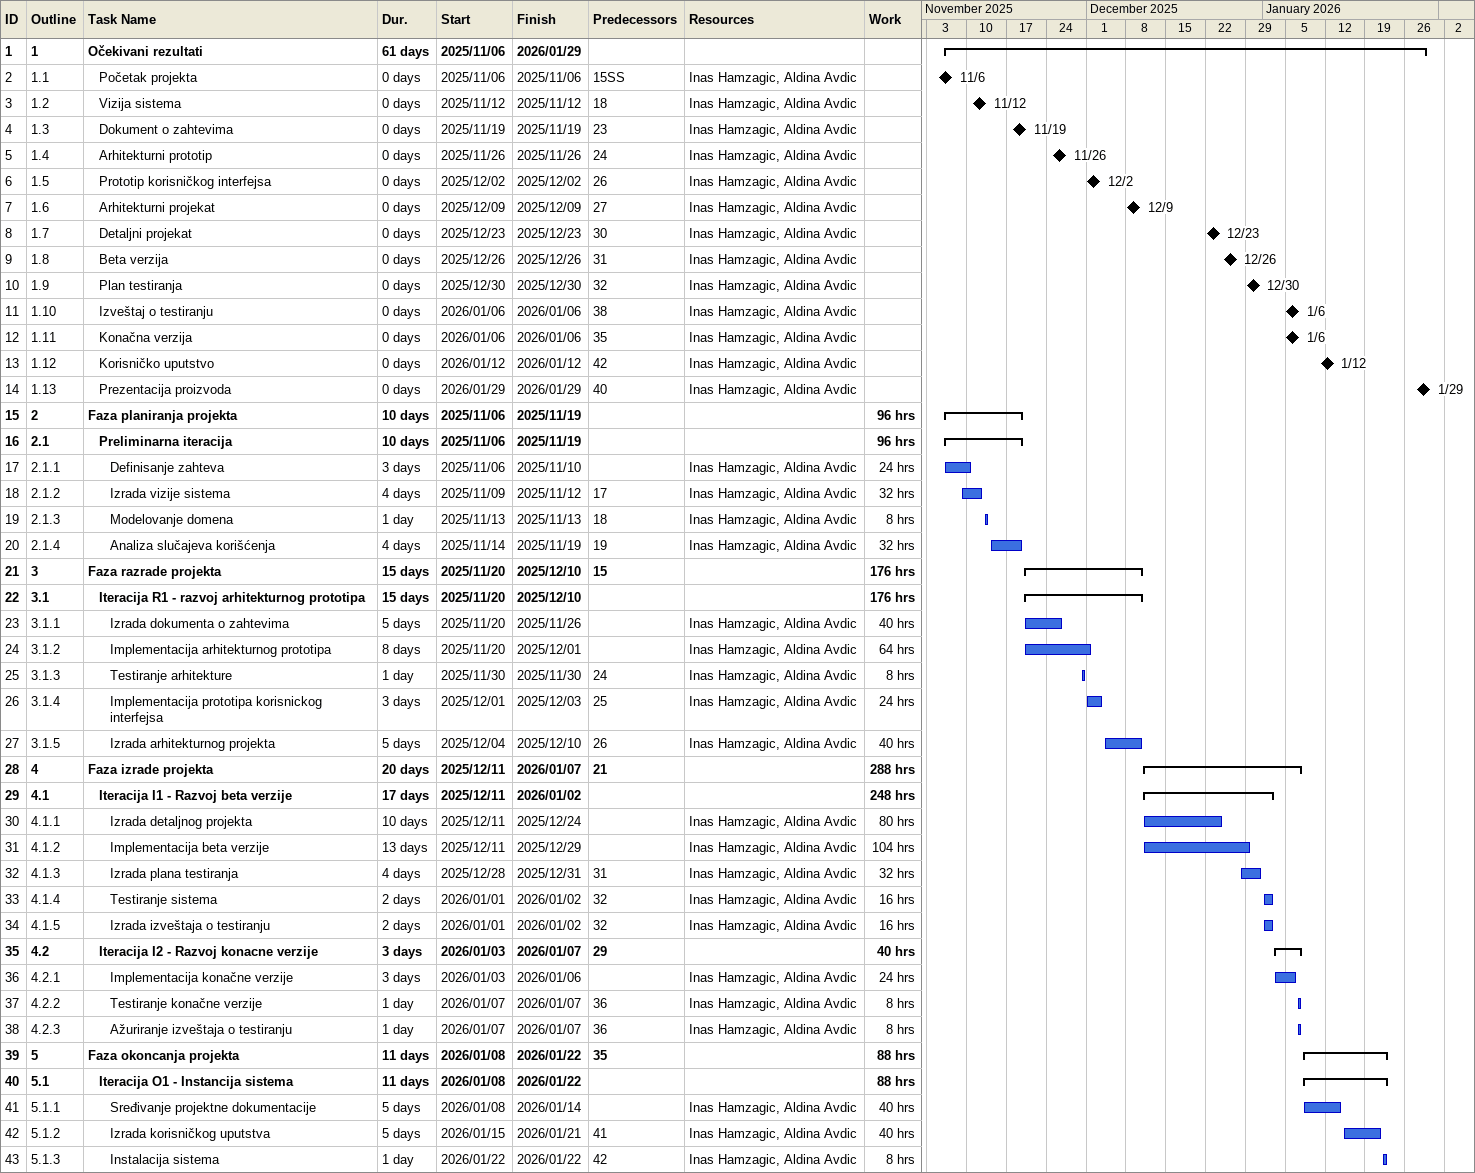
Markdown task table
| ID | WBS | Task | Duration | Start | Finish | Predecessors | Resources | Work (h) |
|---|---|---|---|---|---|---|---|---|
| 1 | 1 | **Očekivani rezultati** | 61d | 2025-11-06 | 2026-01-29 |  |  |  |
| 2 | 1.1 | Početak projekta | 0d | 2025-11-06 | 2025-11-06 | 15SS | Inas Hamzagic, Aldina Avdic |  |
| 3 | 1.2 | Vizija sistema | 0d | 2025-11-12 | 2025-11-12 | 18 | Inas Hamzagic, Aldina Avdic |  |
| 4 | 1.3 | Dokument o zahtevima | 0d | 2025-11-19 | 2025-11-19 | 23 | Inas Hamzagic, Aldina Avdic |  |
| 5 | 1.4 | Arhitekturni prototip | 0d | 2025-11-26 | 2025-11-26 | 24 | Inas Hamzagic, Aldina Avdic |  |
| 6 | 1.5 | Prototip korisničkog interfejsa | 0d | 2025-12-02 | 2025-12-02 | 26 | Inas Hamzagic, Aldina Avdic |  |
| 7 | 1.6 | Arhitekturni projekat | 0d | 2025-12-09 | 2025-12-09 | 27 | Inas Hamzagic, Aldina Avdic |  |
| 8 | 1.7 | Detaljni projekat | 0d | 2025-12-23 | 2025-12-23 | 30 | Inas Hamzagic, Aldina Avdic |  |
| 9 | 1.8 | Beta verzija | 0d | 2025-12-26 | 2025-12-26 | 31 | Inas Hamzagic, Aldina Avdic |  |
| 10 | 1.9 | Plan testiranja | 0d | 2025-12-30 | 2025-12-30 | 32 | Inas Hamzagic, Aldina Avdic |  |
| 11 | 1.10 | Izveštaj o testiranju | 0d | 2026-01-06 | 2026-01-06 | 38 | Inas Hamzagic, Aldina Avdic |  |
| 12 | 1.11 | Konačna verzija | 0d | 2026-01-06 | 2026-01-06 | 35 | Inas Hamzagic, Aldina Avdic |  |
| 13 | 1.12 | Korisničko uputstvo | 0d | 2026-01-12 | 2026-01-12 | 42 | Inas Hamzagic, Aldina Avdic |  |
| 14 | 1.13 | Prezentacija proizvoda | 0d | 2026-01-29 | 2026-01-29 | 40 | Inas Hamzagic, Aldina Avdic |  |
| 15 | 2 | **Faza planiranja projekta** | 10d | 2025-11-06 | 2025-11-19 |  |  | 96 |
| 16 | 2.1 | **Preliminarna iteracija** | 10d | 2025-11-06 | 2025-11-19 |  |  | 96 |
| 17 | 2.1.1 | Definisanje zahteva | 3d | 2025-11-06 | 2025-11-10 |  | Inas Hamzagic, Aldina Avdic | 24 |
| 18 | 2.1.2 | Izrada vizije sistema | 4d | 2025-11-09 | 2025-11-12 | 17 | Inas Hamzagic, Aldina Avdic | 32 |
| 19 | 2.1.3 | Modelovanje domena | 1d | 2025-11-13 | 2025-11-13 | 18 | Inas Hamzagic, Aldina Avdic | 8 |
| 20 | 2.1.4 | Analiza slučajeva korišćenja | 4d | 2025-11-14 | 2025-11-19 | 19 | Inas Hamzagic, Aldina Avdic | 32 |
| 21 | 3 | **Faza razrade projekta** | 15d | 2025-11-20 | 2025-12-10 | 15 |  | 176 |
| 22 | 3.1 | **Iteracija R1 - razvoj arhitekturnog prototipa** | 15d | 2025-11-20 | 2025-12-10 |  |  | 176 |
| 23 | 3.1.1 | Izrada dokumenta o zahtevima | 5d | 2025-11-20 | 2025-11-26 |  | Inas Hamzagic, Aldina Avdic | 40 |
| 24 | 3.1.2 | Implementacija arhitekturnog prototipa | 8d | 2025-11-20 | 2025-12-01 |  | Inas Hamzagic, Aldina Avdic | 64 |
| 25 | 3.1.3 | Testiranje arhitekture | 1d | 2025-11-30 | 2025-11-30 | 24 | Inas Hamzagic, Aldina Avdic | 8 |
| 26 | 3.1.4 | Implementacija prototipa korisnickog interfejsa | 3d | 2025-12-01 | 2025-12-03 | 25 | Inas Hamzagic, Aldina Avdic | 24 |
| 27 | 3.1.5 | Izrada arhitekturnog projekta | 5d | 2025-12-04 | 2025-12-10 | 26 | Inas Hamzagic, Aldina Avdic | 40 |
| 28 | 4 | **Faza izrade projekta** | 20d | 2025-12-11 | 2026-01-07 | 21 |  | 288 |
| 29 | 4.1 | **Iteracija I1 - Razvoj beta verzije** | 17d | 2025-12-11 | 2026-01-02 |  |  | 248 |
| 30 | 4.1.1 | Izrada detaljnog projekta | 10d | 2025-12-11 | 2025-12-24 |  | Inas Hamzagic, Aldina Avdic | 80 |
| 31 | 4.1.2 | Implementacija beta verzije | 13d | 2025-12-11 | 2025-12-29 |  | Inas Hamzagic, Aldina Avdic | 104 |
| 32 | 4.1.3 | Izrada plana testiranja | 4d | 2025-12-28 | 2025-12-31 | 31 | Inas Hamzagic, Aldina Avdic | 32 |
| 33 | 4.1.4 | Testiranje sistema | 2d | 2026-01-01 | 2026-01-02 | 32 | Inas Hamzagic, Aldina Avdic | 16 |
| 34 | 4.1.5 | Izrada izveštaja o testiranju | 2d | 2026-01-01 | 2026-01-02 | 32 | Inas Hamzagic, Aldina Avdic | 16 |
| 35 | 4.2 | **Iteracija I2 - Razvoj konacne verzije** | 3d | 2026-01-03 | 2026-01-07 | 29 |  | 40 |
| 36 | 4.2.1 | Implementacija konačne verzije | 3d | 2026-01-03 | 2026-01-06 |  | Inas Hamzagic, Aldina Avdic | 24 |
| 37 | 4.2.2 | Testiranje konačne verzije | 1d | 2026-01-07 | 2026-01-07 | 36 | Inas Hamzagic, Aldina Avdic | 8 |
| 38 | 4.2.3 | Ažuriranje izveštaja o testiranju | 1d | 2026-01-07 | 2026-01-07 | 36 | Inas Hamzagic, Aldina Avdic | 8 |
| 39 | 5 | **Faza okoncanja projekta** | 11d | 2026-01-08 | 2026-01-22 | 35 |  | 88 |
| 40 | 5.1 | **Iteracija O1 - Instancija sistema** | 11d | 2026-01-08 | 2026-01-22 |  |  | 88 |
| 41 | 5.1.1 | Sređivanje projektne dokumentacije | 5d | 2026-01-08 | 2026-01-14 |  | Inas Hamzagic, Aldina Avdic | 40 |
| 42 | 5.1.2 | Izrada korisničkog uputstva | 5d | 2026-01-15 | 2026-01-21 | 41 | Inas Hamzagic, Aldina Avdic | 40 |
| 43 | 5.1.3 | Instalacija sistema | 1d | 2026-01-22 | 2026-01-22 | 42 | Inas Hamzagic, Aldina Avdic | 8 |
